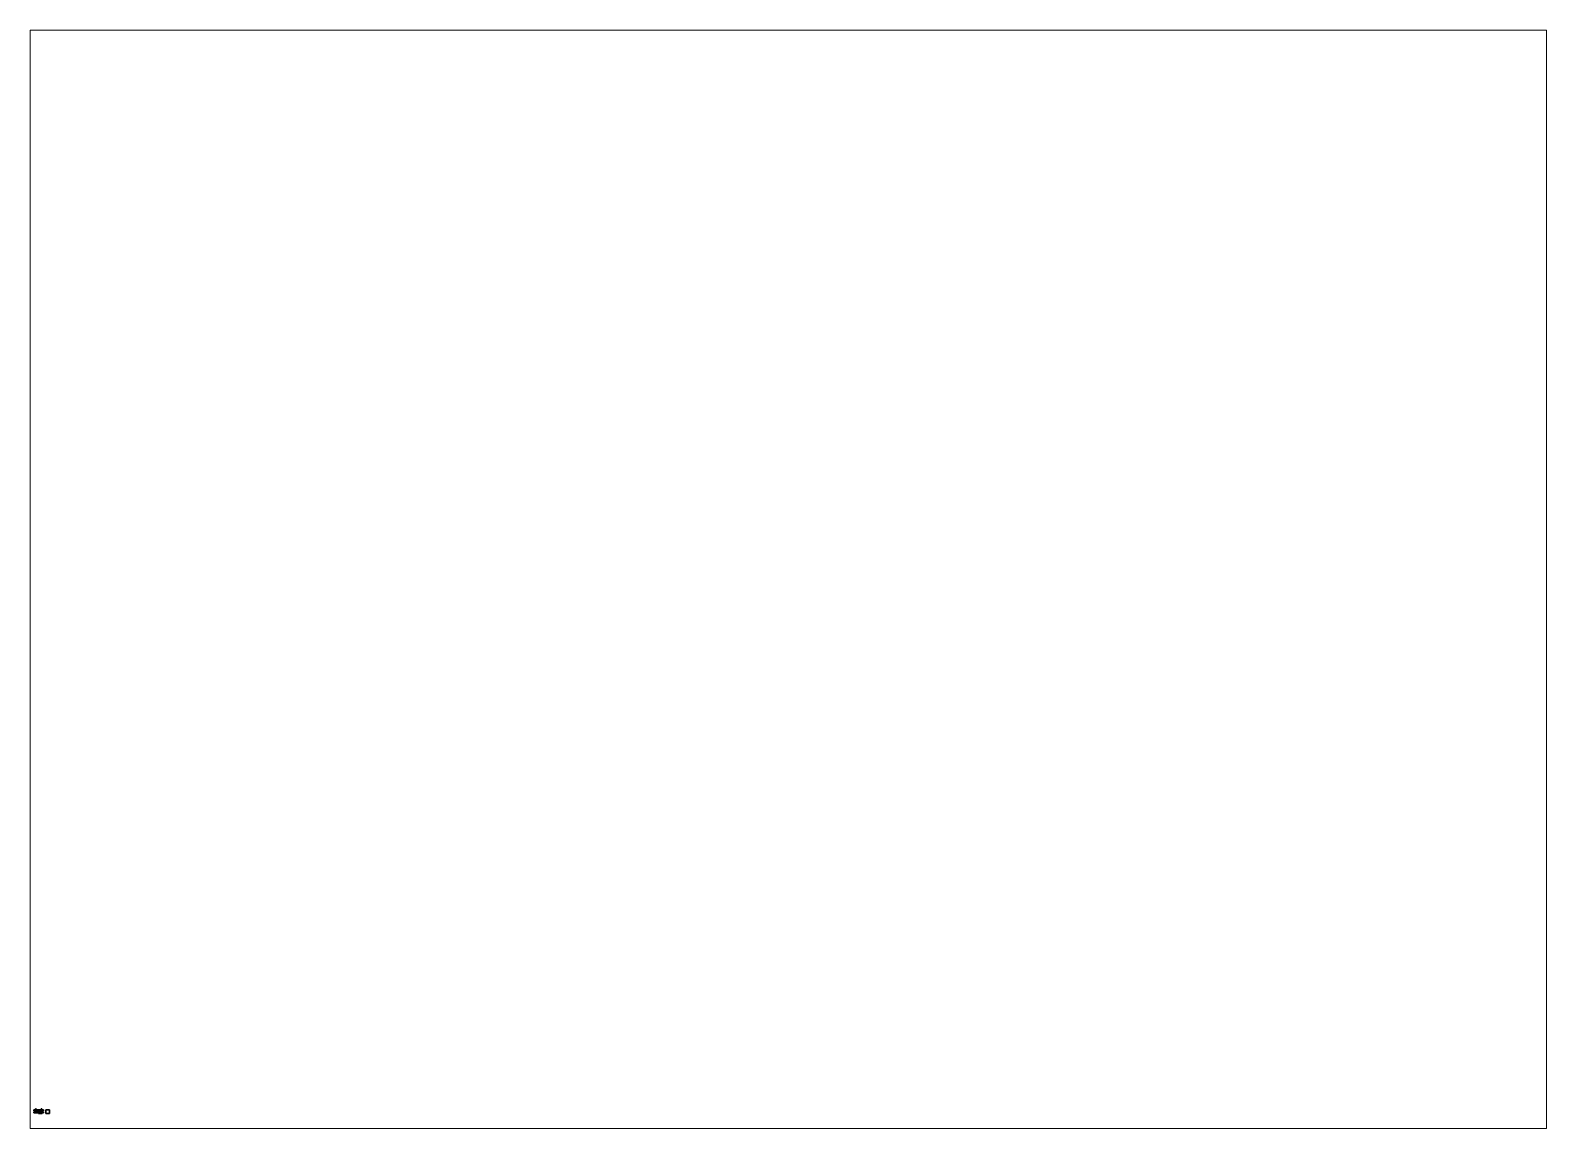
# Paper-space layout 'Layout1' of a CAD drawing. Header units: millimetres. Extents: x 28 to 251, y 20 to 181.
# The model-space entities are those that its viewports show. They can reach past a viewport. Long polylines and large blocks are cut down to what shows.
import ezdxf

# ---------------------------------------------------------------- set-up
doc = ezdxf.new("R2010")
doc.units = ezdxf.units.MM

msp = doc.modelspace()

# ---------------------------------------------------------------- linework, layer by layer
for points in [[(-1.375, -0.25, -0.18), (-1.375, -0.25), (-1.375, 0), (-1.375, 0, -0.18)], [(-1.375, 0, -0.18), (-1.375, 0), (1.375, 0), (1.375, 0, -0.18)], [(-1.375, 0), (-1.375, -0.25), (1.375, -0.25), (1.375, 0)], [(1.375, 0, -0.18), (1.375, -0.25, -0.18), (-1.375, -0.25, -0.18), (-1.375, 0, -0.18)], [(-0.72, 0.27, 0.015), (-0.72, 0.27), (-0.87, 0.27), (-0.795, 0.27, 0.03)], [(-0.87, 0.27, 0.015), (-0.87, -0.81, 0.015), (-0.795, -0.81, 0.03), (-0.795, 0.27, 0.03)], [(-0.87, 0.27), (-0.87, -0.81), (-0.87, -0.81, 0.015), (-0.87, 0.27, 0.015)], [(-0.72, 0.27), (-0.72, -0.81), (-0.87, -0.81), (-0.87, 0.27)], [(-0.795, 0.27, 0.03), (-0.87, 0.27), (-0.87, 0.27), (-0.87, 0.27, 0.015)], [(-0.835, 0.27, 0.115), (-0.835, -0.81, 0.115), (-0.83, -0.81, 0.18), (-0.83, 0.27, 0.18)], [(-0.76, 0.27, 0.18), (-0.795, 0.27, 0.11), (-0.835, 0.27, 0.115), (-0.83, 0.27, 0.18)], [(-0.795, 0.27, 0.11), (-0.795, -0.81, 0.11), (-0.835, -0.81, 0.115), (-0.835, 0.27, 0.115)], [(-0.83, 0.27, 0.18), (-0.83, -0.81, 0.18), (-0.76, -0.81, 0.18), (-0.76, 0.27, 0.18)], [(-0.785, 0.27, 0.115), (-0.785, 0.27, 0.025), (-0.805, 0.27, 0.025), (-0.805, 0.27, 0.115)], [(-0.805, 0.27, 0.025), (-0.805, -0.81, 0.025), (-0.805, -0.81, 0.115), (-0.805, 0.27, 0.115)], [(-0.795, 0.27, 0.03), (-0.795, -0.81, 0.03), (-0.72, -0.81, 0.015), (-0.72, 0.27, 0.015)], [(-0.755, 0.27, 0.115), (-0.755, -0.81, 0.115), (-0.795, -0.81, 0.11), (-0.795, 0.27, 0.11)], [(-0.76, 0.27, 0.18), (-0.755, 0.27, 0.115), (-0.795, 0.27, 0.11), (-0.76, 0.27, 0.18)], [(-0.785, -0.81, 0.115), (-0.785, -0.81, 0.025), (-0.785, 0.27, 0.025), (-0.785, 0.27, 0.115)], [(-0.76, -0.81, 0.18), (-0.755, -0.81, 0.115), (-0.755, 0.27, 0.115), (-0.76, 0.27, 0.18)], [(-0.72, -0.81, 0.015), (-0.72, -0.81), (-0.72, 0.27), (-0.72, 0.27, 0.015)], [(1, 0, -1), (1, 0, -2), (0, 0, -2), (0, 0, -1)], [(1, 0, -2), (1, -1, -2), (0, -1, -2), (0, 0, -2)], [(0, 0, -2), (0, -1, -2), (0, -1, -1), (0, 0, -1)], [(0, 0, -1), (0, -1, -1), (1, -1, -1), (1, 0, -1)], [(0.72, 0.27, 0.015), (0.72, -0.81, 0.015), (0.795, -0.81, 0.03), (0.795, 0.27, 0.03)], [(0.87, 0.27, 0.015), (0.87, 0.27), (0.72, 0.27), (0.795, 0.27, 0.03)], [(0.795, 0.27, 0.03), (0.72, 0.27), (0.72, 0.27), (0.72, 0.27, 0.015)], [(0.72, 0.27), (0.72, -0.81), (0.72, -0.81, 0.015), (0.72, 0.27, 0.015)], [(0.87, 0.27), (0.87, -0.81), (0.72, -0.81), (0.72, 0.27)], [(0.83, 0.27, 0.18), (0.795, 0.27, 0.11), (0.755, 0.27, 0.115), (0.76, 0.27, 0.18)], [(0.755, 0.27, 0.115), (0.755, -0.81, 0.115), (0.76, -0.81, 0.18), (0.76, 0.27, 0.18)], [(0.795, 0.27, 0.11), (0.795, -0.81, 0.11), (0.755, -0.81, 0.115), (0.755, 0.27, 0.115)], [(0.76, 0.27, 0.18), (0.76, -0.81, 0.18), (0.83, -0.81, 0.18), (0.83, 0.27, 0.18)], [(0.785, 0.27, 0.025), (0.785, -0.81, 0.025), (0.785, -0.81, 0.115), (0.785, 0.27, 0.115)], [(0.805, 0.27, 0.115), (0.805, 0.27, 0.025), (0.785, 0.27, 0.025), (0.785, 0.27, 0.115)], [(0.83, 0.27, 0.18), (0.835, 0.27, 0.115), (0.795, 0.27, 0.11), (0.83, 0.27, 0.18)], [(0.795, 0.27, 0.03), (0.795, -0.81, 0.03), (0.87, -0.81, 0.015), (0.87, 0.27, 0.015)], [(0.835, 0.27, 0.115), (0.835, -0.81, 0.115), (0.795, -0.81, 0.11), (0.795, 0.27, 0.11)], [(0.805, -0.81, 0.115), (0.805, -0.81, 0.025), (0.805, 0.27, 0.025), (0.805, 0.27, 0.115)], [(0.83, -0.81, 0.18), (0.835, -0.81, 0.115), (0.835, 0.27, 0.115), (0.83, 0.27, 0.18)], [(0.87, -0.81, 0.015), (0.87, -0.81), (0.87, 0.27), (0.87, 0.27, 0.015)], [(1, -1, -1), (1, -1, -2), (1, 0, -2), (1, 0, -1)], [(1.375, 0), (1.375, -0.25), (1.375, -0.25, -0.18), (1.375, 0, -0.18)], [(3, 0, -2), (3, -1, -2), (2, -1, -2), (2, 0, -2)], [(2, 0, -2), (2, -1, -2), (3, -1, -2), (3, 0, -2)], [(1.375, -0.25, -0.18), (1.375, -0.25), (-1.375, -0.25), (-1.375, -0.25, -0.18)], [(-1.375, -0.79, -0.18), (-1.375, -0.79), (-1.375, -0.54), (-1.375, -0.54, -0.18)], [(1.375, -0.54, -0.18), (1.375, -0.79, -0.18), (-1.375, -0.79, -0.18), (-1.375, -0.54, -0.18)], [(-1.375, -0.54), (-1.375, -0.79), (1.375, -0.79), (1.375, -0.54)], [(-1.375, -0.54, -0.18), (-1.375, -0.54), (1.375, -0.54), (1.375, -0.54, -0.18)], [(1.375, -0.79, -0.18), (1.375, -0.79), (-1.375, -0.79), (-1.375, -0.79, -0.18)], [(-0.795, -0.81, 0.03), (-0.87, -0.81), (-0.72, -0.81), (-0.72, -0.81, 0.015)], [(-0.87, -0.81, 0.015), (-0.87, -0.81), (-0.87, -0.81), (-0.795, -0.81, 0.03)], [(-0.83, -0.81, 0.18), (-0.835, -0.81, 0.115), (-0.795, -0.81, 0.11), (-0.76, -0.81, 0.18)], [(-0.805, -0.81, 0.115), (-0.805, -0.81, 0.025), (-0.785, -0.81, 0.025), (-0.785, -0.81, 0.115)], [(-0.76, -0.81, 0.18), (-0.795, -0.81, 0.11), (-0.755, -0.81, 0.115), (-0.76, -0.81, 0.18)], [(0, -1, -1), (0, -1, -2), (1, -1, -2), (1, -1, -1)], [(0.795, -0.81, 0.03), (0.72, -0.81), (0.87, -0.81), (0.87, -0.81, 0.015)], [(0.72, -0.81, 0.015), (0.72, -0.81), (0.72, -0.81), (0.795, -0.81, 0.03)], [(0.76, -0.81, 0.18), (0.755, -0.81, 0.115), (0.795, -0.81, 0.11), (0.83, -0.81, 0.18)], [(0.785, -0.81, 0.115), (0.785, -0.81, 0.025), (0.805, -0.81, 0.025), (0.805, -0.81, 0.115)], [(0.83, -0.81, 0.18), (0.795, -0.81, 0.11), (0.835, -0.81, 0.115), (0.83, -0.81, 0.18)], [(1.375, -0.54), (1.375, -0.79), (1.375, -0.79, -0.18), (1.375, -0.54, -0.18)]]:
    msp.add_3dface(points)

psp = doc.layouts.get("Layout1")

# ---------------------------------------------------------------- viewports
at = {"layer": '0'}
psp.add_viewport(center=(139.22, 100.81), size=(222.76, 161.29), view_center_point=(210, 148.5), view_height=307.4901, dxfattribs=at)

doc.saveas('drawing.dxf')
